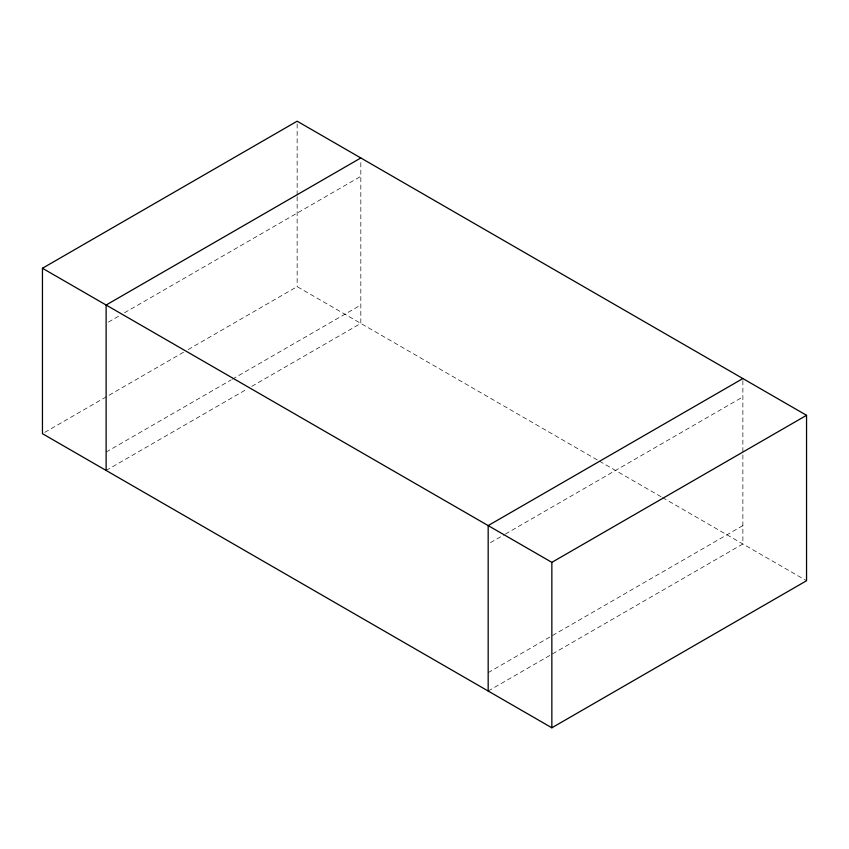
<?xml version="1.0" encoding="UTF-8"?>
<svg xmlns="http://www.w3.org/2000/svg" width="849" height="849" viewBox="0 0 849 849"><rect width="100%" height="100%" fill="white"/><g stroke="black" fill="none" stroke-linecap="round" stroke-linejoin="round"><path stroke-width="0.64" stroke-dasharray="4.25 3.18" d="M108.417 322.079L119.889 315.457M124.485 312.803L360.825 176.348M44.742 432.364L183.564 352.218M188.16 349.565L297.15 286.644L598.312 460.519M106.125 452.071L231.183 379.874M232.329 379.206L360.825 305.024M106.125 470.452L247.239 388.98M251.835 386.327L360.825 323.405L360.825 160.599M490.467 542.649L504.242 534.7M505.388 534.042L742.875 396.929M488.175 672.652L742.875 525.595M488.175 691.033L742.875 543.976L742.875 378.548M599.458 461.177L661.413 496.952M662.56 497.61L806.55 580.737M297.15 123.858L297.15 195.323M297.15 196.65L297.15 286.644"/><path stroke-width="1.27" d="M42.45 268.263L297.15 121.205L806.55 415.31L806.55 580.737L551.85 727.795L42.45 433.69L42.45 268.263L551.85 562.356L806.55 415.31M360.825 157.967L106.125 305.024L106.125 470.452M742.875 378.548L488.175 525.595L488.175 691.033M551.85 562.356L551.85 727.795"/></g></svg>
